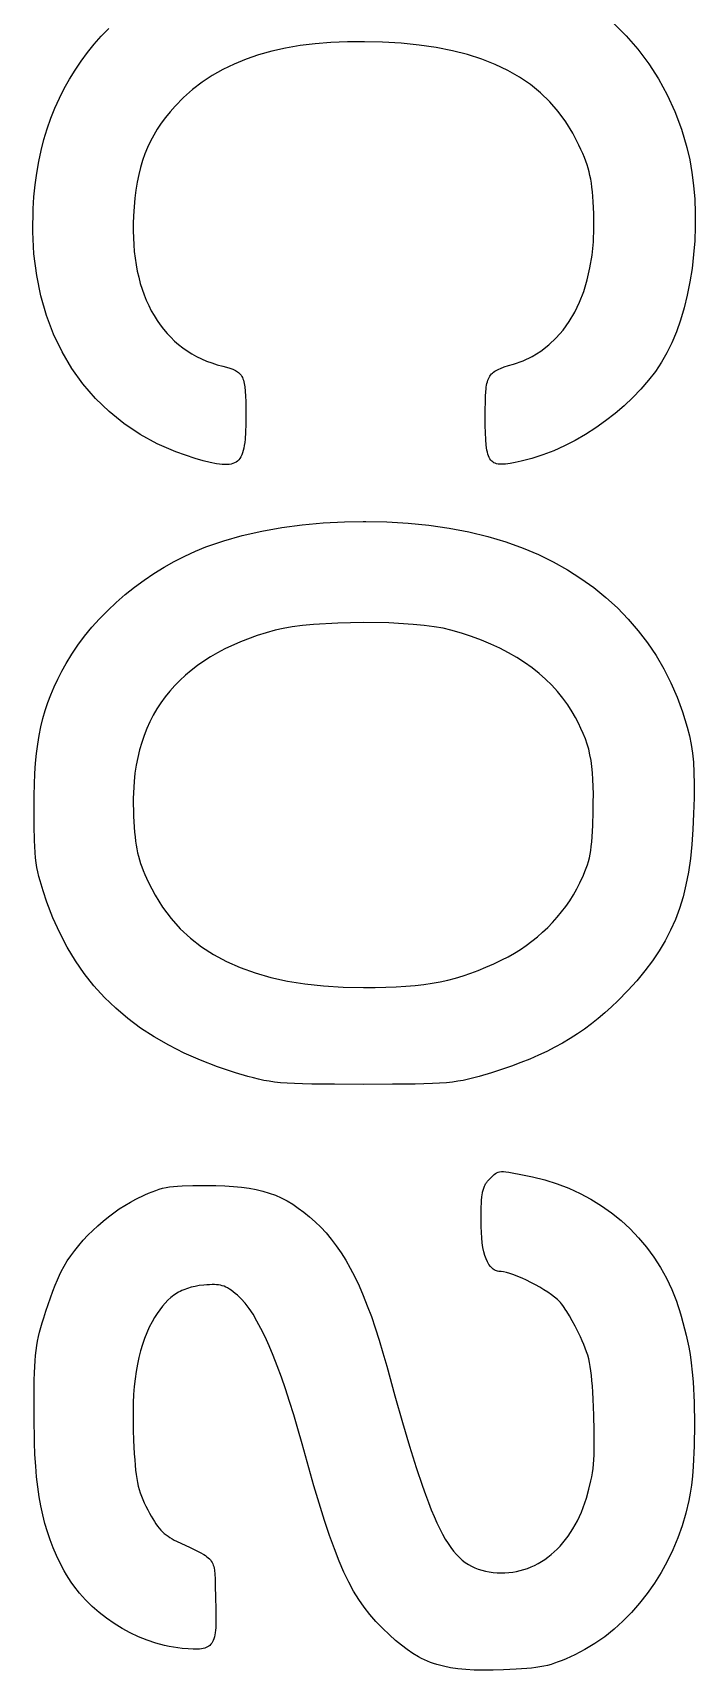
# Model space of a CAD drawing. Extents: x 70.3 to 133.4, y -81.7 to -32.
# Drawn here: x 122.87 to 123.427, y -60.681 to -59.306 of the extents above; entities that cross this region are included whole.
import ezdxf

# ---------------------------------------------------------------- set-up
doc = ezdxf.new("R2010")
doc.units = 0
doc.layers.add('BLACK', color=7, linetype='CONTINUOUS')

msp = doc.modelspace()

# ---------------------------------------------------------------- linework, layer by layer
at = {"layer": 'BLACK', "linetype": 'CONTINUOUS'}
for p, q in [((122.927858, -59.308594), (122.934172, -59.302113)), ((123.357946, -59.297367), (123.368776, -59.308088)), ((122.91618, -59.322272), (122.92186, -59.315314)), ((122.92186, -59.315314), (122.927858, -59.308594)), ((123.082734, -59.318518), (123.071133, -59.321093)), ((123.094879, -59.316443), (123.082734, -59.318518)), ((123.107577, -59.314866), (123.094879, -59.316443)), ((123.120833, -59.313785), (123.107577, -59.314866)), ((123.134657, -59.313198), (123.120833, -59.313785)), ((123.149055, -59.313101), (123.134657, -59.313198)), ((123.164036, -59.313493), (123.149055, -59.313101)), ((123.179933, -59.314451), (123.164036, -59.313493)), ((123.195026, -59.31597), (123.179933, -59.314451)), ((123.209328, -59.318059), (123.195026, -59.31597)), ((123.222852, -59.320723), (123.209328, -59.318059)), ((123.368776, -59.308088), (123.378746, -59.319502)), ((122.905784, -59.336892), (122.910821, -59.329466)), ((122.910821, -59.329466), (122.91618, -59.322272)), ((123.039522, -59.331844), (123.030024, -59.336444)), ((123.049535, -59.327754), (123.039522, -59.331844)), ((123.060069, -59.324171), (123.049535, -59.327754)), ((123.071133, -59.321093), (123.060069, -59.324171)), ((123.235611, -59.323969), (123.222852, -59.320723)), ((123.247618, -59.327805), (123.235611, -59.323969)), ((123.258885, -59.332238), (123.247618, -59.327805)), ((123.269427, -59.337273), (123.258885, -59.332238)), ((123.378746, -59.319502), (123.387844, -59.331597)), ((123.387844, -59.331597), (123.39606, -59.344365)), ((122.896684, -59.352433), (122.901071, -59.344548)), ((122.901071, -59.344548), (122.905784, -59.336892)), ((123.021032, -59.341556), (123.01254, -59.347182)), ((123.030024, -59.336444), (123.021032, -59.341556)), ((123.279256, -59.342918), (123.269427, -59.337273)), ((123.288385, -59.349179), (123.279256, -59.342918)), ((123.39606, -59.344365), (123.403381, -59.357795)), ((122.892626, -59.360543), (122.896684, -59.352433)), ((122.997023, -59.359986), (122.989984, -59.367169)), ((123.004539, -59.353324), (122.997023, -59.359986)), ((123.01254, -59.347182), (123.004539, -59.353324)), ((123.296827, -59.356064), (123.288385, -59.349179)), ((123.304594, -59.363579), (123.296827, -59.356064)), ((123.403381, -59.357795), (123.409798, -59.371876)), ((122.885502, -59.377433), (122.888898, -59.368877)), ((122.888898, -59.368877), (122.892626, -59.360543)), ((122.985744, -59.371981), (122.981823, -59.3768)), ((122.989984, -59.367169), (122.985744, -59.371981)), ((123.311701, -59.371731), (123.304594, -59.363579)), ((123.31816, -59.380528), (123.311701, -59.371731)), ((123.409798, -59.371876), (123.4153, -59.386599)), ((122.879715, -59.395197), (122.88244, -59.386207)), ((122.88244, -59.386207), (122.885502, -59.377433)), ((122.9749, -59.386562), (122.971879, -59.391556)), ((122.978212, -59.381652), (122.9749, -59.386562)), ((122.981823, -59.3768), (122.978212, -59.381652)), ((123.323983, -59.389974), (123.31816, -59.380528)), ((123.4153, -59.386599), (123.419874, -59.401954)), ((122.877328, -59.404402), (122.879715, -59.395197)), ((122.969137, -59.396662), (122.966666, -59.401903)), ((122.971879, -59.391556), (122.969137, -59.396662)), ((123.329185, -59.400078), (123.323983, -59.389974)), ((123.330858, -59.403704), (123.329185, -59.400078)), ((122.873576, -59.423444), (122.875281, -59.413818)), ((122.875281, -59.413818), (122.877328, -59.404402)), ((122.962494, -59.4129), (122.960773, -59.418707)), ((122.964454, -59.407307), (122.962494, -59.4129)), ((122.966666, -59.401903), (122.964454, -59.407307)), ((123.332365, -59.407107), (123.330858, -59.403704)), ((123.333715, -59.410333), (123.332365, -59.407107)), ((123.334918, -59.413429), (123.333715, -59.410333)), ((123.335984, -59.416441), (123.334918, -59.413429)), ((123.419874, -59.401954), (123.419875, -59.401953)), ((123.419875, -59.401953), (123.422252, -59.412218)), ((123.422252, -59.412218), (123.424137, -59.422925)), ((122.872215, -59.433277), (122.873576, -59.423444)), ((122.959284, -59.424754), (122.958015, -59.431068)), ((122.960773, -59.418707), (122.959284, -59.424754)), ((123.336924, -59.419418), (123.335984, -59.416441)), ((123.337747, -59.422405), (123.336924, -59.419418)), ((123.338464, -59.42545), (123.337747, -59.422405)), ((123.339085, -59.428598), (123.338464, -59.42545)), ((123.33962, -59.431897), (123.339085, -59.428598)), ((123.424137, -59.422925), (123.425536, -59.433994)), ((122.871201, -59.443315), (122.872215, -59.433277)), ((122.956957, -59.437674), (122.956101, -59.444599)), ((122.958015, -59.431068), (122.956957, -59.437674)), ((123.340079, -59.435394), (123.33962, -59.431897)), ((123.340472, -59.439136), (123.340079, -59.435394)), ((123.340809, -59.443168), (123.340472, -59.439136)), ((123.425536, -59.433994), (123.426459, -59.445346)), ((122.87026, -59.472798), (122.870534, -59.453556)), ((122.870534, -59.453556), (122.871201, -59.443315)), ((122.955435, -59.451867), (122.954951, -59.459507)), ((122.956101, -59.444599), (122.955435, -59.451867)), ((123.3411, -59.447539), (123.340809, -59.443168)), ((123.341587, -59.457481), (123.3411, -59.447539)), ((123.426459, -59.445346), (123.426911, -59.4569)), ((122.954724, -59.465744), (122.954677, -59.471858)), ((122.954951, -59.459507), (122.954724, -59.465744)), ((123.341292, -59.48121), (123.341762, -59.469569)), ((123.341762, -59.469569), (123.341587, -59.457481)), ((123.426902, -59.468577), (123.426439, -59.480296)), ((123.426911, -59.4569), (123.426902, -59.468577)), ((122.871278, -59.491408), (122.87026, -59.472798)), ((122.954677, -59.471858), (122.954811, -59.477848)), ((122.954811, -59.477848), (122.955122, -59.483711)), ((122.955122, -59.483711), (122.955611, -59.489443)), ((123.34019, -59.49238), (123.341292, -59.48121)), ((123.426439, -59.480296), (123.42553, -59.491979)), ((122.873564, -59.509343), (122.871278, -59.491408)), ((122.955611, -59.489443), (122.956274, -59.495043)), ((122.956274, -59.495043), (122.957111, -59.500507)), ((123.338469, -59.503055), (123.34019, -59.49238)), ((123.42553, -59.491979), (123.424182, -59.503546)), ((122.877091, -59.526566), (122.873564, -59.509343)), ((122.957111, -59.500507), (122.95812, -59.505834)), ((122.95812, -59.505834), (122.9593, -59.511021)), ((122.9593, -59.511021), (122.960648, -59.516064)), ((123.33614, -59.513212), (123.338469, -59.503055)), ((123.424182, -59.503546), (123.422404, -59.514916)), ((122.960648, -59.516064), (122.962164, -59.520962)), ((122.962164, -59.520962), (122.963846, -59.525712)), ((123.329712, -59.531876), (123.333217, -59.522827)), ((123.333217, -59.522827), (123.33614, -59.513212)), ((123.422404, -59.514916), (123.420202, -59.52601)), ((122.881833, -59.543035), (122.877091, -59.526566)), ((122.963846, -59.525712), (122.965692, -59.530312)), ((122.965692, -59.530312), (122.967702, -59.534758)), ((122.967702, -59.534758), (122.969872, -59.539048)), ((123.325638, -59.540335), (123.329712, -59.531876)), ((123.417585, -59.536748), (123.414561, -59.54705)), ((123.420202, -59.52601), (123.417585, -59.536748)), ((122.887764, -59.558712), (122.881833, -59.543035)), ((122.969872, -59.539048), (122.972202, -59.543179)), ((122.972202, -59.543179), (122.974691, -59.54715)), ((122.974691, -59.54715), (122.977336, -59.550957)), ((122.977336, -59.550957), (122.980136, -59.554598)), ((123.315834, -59.555391), (123.321008, -59.548182)), ((123.321008, -59.548182), (123.325638, -59.540335)), ((123.414561, -59.54705), (123.411137, -59.556836)), ((122.894859, -59.573556), (122.887764, -59.558712)), ((122.980136, -59.554598), (122.98309, -59.55807)), ((122.98309, -59.55807), (122.986196, -59.561371)), ((122.986196, -59.561371), (122.989453, -59.564498)), ((122.989453, -59.564498), (122.992858, -59.567448)), ((123.303905, -59.567805), (123.310129, -59.561941)), ((123.310129, -59.561941), (123.315834, -59.555391)), ((123.40732, -59.566027), (123.40312, -59.574543)), ((123.411137, -59.556836), (123.40732, -59.566027)), ((122.903092, -59.587527), (122.894859, -59.573556)), ((122.992858, -59.567448), (122.996411, -59.570219)), ((122.996411, -59.570219), (123.00011, -59.572808)), ((123.00011, -59.572808), (123.003954, -59.575214)), ((123.003954, -59.575214), (123.00794, -59.577432)), ((123.00794, -59.577432), (123.012067, -59.579461)), ((123.012067, -59.579461), (123.016335, -59.581298)), ((123.282251, -59.581057), (123.289954, -59.577387)), ((123.289954, -59.577387), (123.297176, -59.572962)), ((123.297176, -59.572962), (123.303905, -59.567805)), ((123.40312, -59.574543), (123.398569, -59.582326)), ((122.912436, -59.600587), (122.903092, -59.587527)), ((123.016335, -59.581298), (123.02074, -59.58294)), ((123.02074, -59.58294), (123.025283, -59.584385)), ((123.025283, -59.584385), (123.02996, -59.58563)), ((123.02996, -59.58563), (123.033133, -59.586435)), ((123.033133, -59.586435), (123.035942, -59.587258)), ((123.035942, -59.587258), (123.03841, -59.588147)), ((123.03841, -59.588147), (123.040558, -59.589146)), ((123.040558, -59.589146), (123.04152, -59.589702)), ((123.04152, -59.589702), (123.042409, -59.590302)), ((123.042409, -59.590302), (123.04323, -59.590954)), ((123.04323, -59.590954), (123.043984, -59.591662)), ((123.043984, -59.591662), (123.044675, -59.592433)), ((123.044675, -59.592433), (123.045305, -59.593271)), ((123.045305, -59.593271), (123.045878, -59.594184)), ((123.254264, -59.594022), (123.254939, -59.593077)), ((123.254939, -59.593077), (123.255688, -59.592203)), ((123.255688, -59.592203), (123.256517, -59.591394)), ((123.256517, -59.591394), (123.257429, -59.59064)), ((123.257429, -59.59064), (123.258427, -59.589936)), ((123.258427, -59.589936), (123.259517, -59.589273)), ((123.259517, -59.589273), (123.260702, -59.588644)), ((123.260702, -59.588644), (123.261986, -59.588042)), ((123.261986, -59.588042), (123.263373, -59.587459)), ((123.263373, -59.587459), (123.266472, -59.586321)), ((123.266472, -59.586321), (123.270031, -59.58517)), ((123.270031, -59.58517), (123.27408, -59.583948)), ((123.27408, -59.583948), (123.282251, -59.581057)), ((123.393382, -59.589995), (123.387606, -59.597514)), ((123.398569, -59.582326), (123.393382, -59.589995)), ((122.922867, -59.612694), (122.912436, -59.600587)), ((123.045878, -59.594184), (123.046395, -59.595176)), ((123.046395, -59.595176), (123.046859, -59.596254)), ((123.046859, -59.596254), (123.047274, -59.597423)), ((123.047274, -59.597423), (123.047964, -59.600057)), ((123.047964, -59.600057), (123.048489, -59.603126)), ((123.048489, -59.603126), (123.048869, -59.606675)), ((123.048869, -59.606675), (123.049127, -59.61075)), ((123.250677, -59.61124), (123.250926, -59.606955)), ((123.250926, -59.606955), (123.251102, -59.605035)), ((123.251102, -59.605035), (123.251318, -59.603253)), ((123.251318, -59.603253), (123.251576, -59.601602)), ((123.251576, -59.601602), (123.251883, -59.600074)), ((123.251883, -59.600074), (123.25224, -59.598661)), ((123.25224, -59.598661), (123.252653, -59.597357)), ((123.252653, -59.597357), (123.253126, -59.596154)), ((123.253126, -59.596154), (123.253661, -59.595045)), ((123.253661, -59.595045), (123.254264, -59.594022)), ((123.381288, -59.604847), (123.374476, -59.61196)), ((123.387606, -59.597514), (123.381288, -59.604847)), ((122.934358, -59.62381), (122.922867, -59.612694)), ((123.049127, -59.61075), (123.049283, -59.615398)), ((123.049283, -59.615398), (123.049383, -59.626596)), ((123.250479, -59.621792), (123.250539, -59.616165)), ((123.250539, -59.616165), (123.250677, -59.61124)), ((123.367219, -59.618816), (123.359564, -59.625381)), ((123.374476, -59.61196), (123.367219, -59.618816)), ((122.946882, -59.633894), (122.934358, -59.62381)), ((122.960416, -59.642907), (122.946882, -59.633894)), ((123.049319, -59.634292), (123.049101, -59.641101)), ((123.049383, -59.626596), (123.049319, -59.634292)), ((123.250466, -59.62818), (123.250479, -59.621792)), ((123.250498, -59.63539), (123.250466, -59.62818)), ((123.351558, -59.631619), (123.34325, -59.637494)), ((123.359564, -59.625381), (123.351558, -59.631619)), ((122.974932, -59.65081), (122.960416, -59.642907)), ((123.048688, -59.647059), (123.048395, -59.649729)), ((123.049101, -59.641101), (123.048688, -59.647059)), ((123.250617, -59.641751), (123.250498, -59.63539)), ((123.250857, -59.647307), (123.250617, -59.641751)), ((123.251252, -59.652098), (123.250857, -59.647307)), ((123.325917, -59.648015), (123.316987, -59.65259)), ((123.334687, -59.642972), (123.325917, -59.648015)), ((123.34325, -59.637494), (123.334687, -59.642972)), ((122.990404, -59.657561), (122.974932, -59.65081)), ((123.006808, -59.663122), (122.990404, -59.657561)), ((123.045108, -59.661719), (123.044257, -59.663085)), ((123.045864, -59.660179), (123.045108, -59.661719)), ((123.04653, -59.658462), (123.045864, -59.660179)), ((123.04711, -59.656562), (123.04653, -59.658462)), ((123.047612, -59.654477), (123.04711, -59.656562)), ((123.048038, -59.652201), (123.047612, -59.654477)), ((123.048395, -59.649729), (123.048038, -59.652201)), ((123.251837, -59.656168), (123.251252, -59.652098)), ((123.252212, -59.657946), (123.251837, -59.656168)), ((123.252647, -59.65956), (123.252212, -59.657946)), ((123.253146, -59.661014), (123.252647, -59.65956)), ((123.253715, -59.662315), (123.253146, -59.661014)), ((123.254357, -59.663467), (123.253715, -59.662315)), ((123.298842, -59.660191), (123.289721, -59.663146)), ((123.307947, -59.65666), (123.298842, -59.660191)), ((123.316987, -59.65259), (123.307947, -59.65666)), ((123.013506, -59.665016), (123.006808, -59.663122)), ((123.019474, -59.666518), (123.013506, -59.665016)), ((123.024753, -59.667593), (123.019474, -59.666518)), ((123.027147, -59.667959), (123.024753, -59.667593)), ((123.029384, -59.668204), (123.027147, -59.667959)), ((123.031469, -59.668326), (123.029384, -59.668204)), ((123.033407, -59.668318), (123.031469, -59.668326)), ((123.035205, -59.668177), (123.033407, -59.668318)), ((123.036866, -59.667898), (123.035205, -59.668177)), ((123.038395, -59.667477), (123.036866, -59.667898)), ((123.039799, -59.66691), (123.038395, -59.667477)), ((123.041082, -59.666191), (123.039799, -59.66691)), ((123.042249, -59.665317), (123.041082, -59.666191)), ((123.043306, -59.664283), (123.042249, -59.665317)), ((123.044257, -59.663085), (123.043306, -59.664283)), ((123.255076, -59.664476), (123.254357, -59.663467)), ((123.255877, -59.665347), (123.255076, -59.664476)), ((123.256764, -59.666086), (123.255877, -59.665347)), ((123.257742, -59.666698), (123.256764, -59.666086)), ((123.258814, -59.667187), (123.257742, -59.666698)), ((123.259985, -59.66756), (123.258814, -59.667187)), ((123.26126, -59.667822), (123.259985, -59.66756)), ((123.262642, -59.667978), (123.26126, -59.667822)), ((123.264136, -59.668033), (123.262642, -59.667978)), ((123.267477, -59.667863), (123.264136, -59.668033)), ((123.271318, -59.667354), (123.267477, -59.667863)), ((123.275691, -59.666549), (123.271318, -59.667354)), ((123.280633, -59.66549), (123.275691, -59.666549)), ((123.289721, -59.663146), (123.280633, -59.66549)), ((123.096744, -59.71888), (123.114345, -59.71723)), ((123.114345, -59.71723), (123.132147, -59.716265)), ((123.132147, -59.716265), (123.148005, -59.716017)), ((123.148005, -59.716017), (123.150033, -59.715985)), ((123.150033, -59.715985), (123.167888, -59.71639)), ((123.167888, -59.71639), (123.185595, -59.717479)), ((123.185595, -59.717479), (123.203037, -59.719252)), ((123.03068, -59.732345), (123.046312, -59.727948)), ((123.046312, -59.727948), (123.062612, -59.724239)), ((123.062612, -59.724239), (123.079461, -59.721217)), ((123.079461, -59.721217), (123.096744, -59.71888)), ((123.203037, -59.719252), (123.220099, -59.721708)), ((123.220099, -59.721708), (123.236664, -59.724848)), ((123.236664, -59.724848), (123.252616, -59.72867)), ((123.252616, -59.72867), (123.267838, -59.733174)), ((122.997992, -59.745106), (123.006872, -59.741043)), ((123.006872, -59.741043), (123.015829, -59.737428)), ((123.015829, -59.737428), (123.03068, -59.732345)), ((123.267838, -59.733174), (123.282214, -59.73836)), ((123.282214, -59.73836), (123.295172, -59.7439)), ((123.295172, -59.7439), (123.307605, -59.750014)), ((122.972108, -59.759741), (122.98058, -59.75448)), ((122.98058, -59.75448), (122.989218, -59.749594)), ((122.989218, -59.749594), (122.997992, -59.745106)), ((123.307605, -59.750014), (123.319501, -59.756689)), ((123.319501, -59.756689), (123.33085, -59.763912)), ((122.947985, -59.777521), (122.955781, -59.771286)), ((122.955781, -59.771286), (122.963832, -59.765351)), ((122.963832, -59.765351), (122.972108, -59.759741)), ((123.33085, -59.763912), (123.341639, -59.771672)), ((123.341639, -59.771672), (123.351857, -59.779954)), ((122.933279, -59.790793), (122.940475, -59.784032)), ((122.940475, -59.784032), (122.947985, -59.777521)), ((123.351857, -59.779954), (123.361492, -59.788748)), ((122.91995, -59.804967), (122.926427, -59.797779)), ((122.926427, -59.797779), (122.933279, -59.790793)), ((123.361492, -59.788748), (123.370534, -59.798039)), ((123.370534, -59.798039), (123.378969, -59.807816)), ((122.908237, -59.819846), (122.913876, -59.812331)), ((122.913876, -59.812331), (122.91995, -59.804967)), ((123.058932, -59.811962), (123.044811, -59.817222)), ((123.074075, -59.807401), (123.058932, -59.811962)), ((123.080633, -59.805895), (123.074075, -59.807401)), ((123.088266, -59.804588), (123.080633, -59.805895)), ((123.096821, -59.80348), (123.088266, -59.804588)), ((123.106143, -59.802572), (123.096821, -59.80348)), ((123.126469, -59.801354), (123.106143, -59.802572)), ((123.148005, -59.800935), (123.126469, -59.801354)), ((123.169514, -59.801317), (123.148005, -59.800935)), ((123.189759, -59.8025), (123.169514, -59.801317)), ((123.199019, -59.803392), (123.189759, -59.8025)), ((123.2075, -59.804485), (123.199019, -59.803392)), ((123.215045, -59.805778), (123.2075, -59.804485)), ((123.2215, -59.807273), (123.215045, -59.805778)), ((123.230371, -59.809854), (123.2215, -59.807273)), ((123.238932, -59.812678), (123.230371, -59.809854)), ((123.247178, -59.815742), (123.238932, -59.812678)), ((123.378969, -59.807816), (123.386788, -59.818065)), ((122.898377, -59.835232), (122.90306, -59.827488)), ((122.90306, -59.827488), (122.908237, -59.819846)), ((123.025549, -59.82642), (123.01964, -59.829834)), ((123.031714, -59.82318), (123.025549, -59.82642)), ((123.044811, -59.817222), (123.031714, -59.82318)), ((123.255104, -59.819044), (123.247178, -59.815742)), ((123.262705, -59.822579), (123.255104, -59.819044)), ((123.269976, -59.826345), (123.262705, -59.822579)), ((123.276913, -59.830338), (123.269976, -59.826345)), ((123.386788, -59.818065), (123.393978, -59.828775)), ((122.894683, -59.841945), (122.898377, -59.835232)), ((123.003451, -59.84112), (122.998568, -59.845229)), ((123.008591, -59.837184), (123.003451, -59.84112)), ((123.013987, -59.833423), (123.008591, -59.837184)), ((123.01964, -59.829834), (123.013987, -59.833423)), ((123.283509, -59.834554), (123.276913, -59.830338)), ((123.28976, -59.838991), (123.283509, -59.834554)), ((123.295662, -59.843644), (123.28976, -59.838991)), ((123.393978, -59.828775), (123.400527, -59.839933)), ((123.400527, -59.839933), (123.406425, -59.851525)), ((122.885459, -59.861638), (122.888234, -59.855101)), ((122.888234, -59.855101), (122.891306, -59.848553)), ((122.891306, -59.848553), (122.894683, -59.841945)), ((122.989571, -59.853966), (122.985458, -59.858594)), ((122.993941, -59.849511), (122.989571, -59.853966)), ((122.998568, -59.845229), (122.993941, -59.849511)), ((123.301209, -59.848511), (123.295662, -59.843644)), ((123.306395, -59.853589), (123.301209, -59.848511)), ((123.311217, -59.858873), (123.306395, -59.853589)), ((123.406425, -59.851525), (123.411659, -59.86354)), ((122.880753, -59.874863), (122.882969, -59.868209)), ((122.882969, -59.868209), (122.885459, -59.861638)), ((122.978003, -59.868369), (122.974661, -59.873516)), ((122.981602, -59.863395), (122.978003, -59.868369)), ((122.985458, -59.858594), (122.981602, -59.863395)), ((123.315669, -59.86436), (123.311217, -59.858873)), ((123.319746, -59.870048), (123.315669, -59.86436)), ((123.411659, -59.86354), (123.416218, -59.875965)), ((122.877105, -59.888604), (122.878802, -59.881645)), ((122.878802, -59.881645), (122.880753, -59.874863)), ((122.971576, -59.878835), (122.968749, -59.884326)), ((122.974661, -59.873516), (122.971576, -59.878835)), ((123.323443, -59.875932), (123.319746, -59.870048)), ((123.326199, -59.880758), (123.323443, -59.875932)), ((123.328681, -59.885384), (123.326199, -59.880758)), ((123.416218, -59.875965), (123.420091, -59.888788)), ((122.87443, -59.903238), (122.875651, -59.895786)), ((122.875651, -59.895786), (122.877105, -59.888604)), ((122.963867, -59.895825), (122.961812, -59.901832)), ((122.966179, -59.889989), (122.963867, -59.895825)), ((122.968749, -59.884326), (122.966179, -59.889989)), ((123.3309, -59.889865), (123.328681, -59.885384)), ((123.332869, -59.894257), (123.3309, -59.889865)), ((123.334598, -59.898612), (123.332869, -59.894257)), ((123.420091, -59.888788), (123.420091, -59.888786)), ((123.420091, -59.888786), (123.421974, -59.89623)), ((123.421974, -59.89623), (123.423456, -59.903362)), ((122.873431, -59.911008), (122.87443, -59.903238)), ((122.960016, -59.908011), (122.958477, -59.914362)), ((122.961812, -59.901832), (122.960016, -59.908011)), ((123.336099, -59.902987), (123.334598, -59.898612)), ((123.337383, -59.907436), (123.336099, -59.902987)), ((123.338462, -59.912013), (123.337383, -59.907436)), ((123.423456, -59.903362), (123.424565, -59.910575)), ((122.872059, -59.927687), (122.872644, -59.919142)), ((122.872644, -59.919142), (122.873431, -59.911008)), ((122.957197, -59.920884), (122.956174, -59.927577)), ((122.958477, -59.914362), (122.957197, -59.920884)), ((123.339348, -59.916772), (123.338462, -59.912013)), ((123.340051, -59.921769), (123.339348, -59.916772)), ((123.340584, -59.927058), (123.340051, -59.921769)), ((123.424565, -59.910575), (123.425331, -59.91826)), ((123.425331, -59.91826), (123.425783, -59.926808)), ((122.871449, -59.946201), (122.871664, -59.936691)), ((122.871664, -59.936691), (122.872059, -59.927687)), ((122.95541, -59.934442), (122.954657, -59.948684)), ((122.956174, -59.927577), (122.95541, -59.934442)), ((123.340958, -59.932694), (123.340584, -59.927058)), ((123.341184, -59.93873), (123.340958, -59.932694)), ((123.425783, -59.926808), (123.425951, -59.936613)), ((123.425951, -59.936613), (123.425865, -59.948065)), ((122.871405, -59.956264), (122.871449, -59.946201)), ((122.954657, -59.948684), (122.954938, -59.963609)), ((123.341274, -59.945223), (123.341184, -59.93873)), ((123.341239, -59.952225), (123.341274, -59.945223)), ((123.425865, -59.948065), (123.425553, -59.961555)), ((122.871513, -59.971643), (122.871405, -59.956264)), ((122.954938, -59.963609), (122.955512, -59.972862)), ((123.340729, -59.971476), (123.341091, -59.959793)), ((123.341091, -59.959793), (123.341239, -59.952225)), ((123.425553, -59.961555), (123.425002, -59.97486)), ((122.871781, -59.984028), (122.871513, -59.971643)), ((122.955512, -59.972862), (122.95585, -59.976999)), ((122.95585, -59.976999), (122.956234, -59.980858)), ((123.340244, -59.981035), (123.340729, -59.971476)), ((123.425002, -59.97486), (123.424108, -59.987416)), ((122.872305, -59.994141), (122.871781, -59.984028)), ((122.956234, -59.980858), (122.956671, -59.984478)), ((122.956671, -59.984478), (122.957171, -59.987895)), ((122.957171, -59.987895), (122.957742, -59.991148)), ((122.957742, -59.991148), (122.958393, -59.994274)), ((123.338561, -59.99563), (123.339098, -59.992402)), ((123.339098, -59.992402), (123.33955, -59.988932)), ((123.33955, -59.988932), (123.339929, -59.985162)), ((123.339929, -59.985162), (123.340244, -59.981035)), ((123.424108, -59.987416), (123.422848, -59.999286)), ((122.872694, -59.998569), (122.872305, -59.994141)), ((122.873184, -60.002699), (122.872694, -59.998569)), ((122.873787, -60.006621), (122.873184, -60.002699)), ((122.958393, -59.994274), (122.959131, -59.997311)), ((122.959131, -59.997311), (122.959965, -60.000295)), ((122.959965, -60.000295), (122.960904, -60.003265)), ((122.960904, -60.003265), (122.961956, -60.006258)), ((122.961956, -60.006258), (122.963129, -60.009311)), ((123.335351, -60.00728), (123.336335, -60.004441)), ((123.336335, -60.004441), (123.33719, -60.001591)), ((123.33719, -60.001591), (123.337929, -59.998674)), ((123.337929, -59.998674), (123.338561, -59.99563)), ((123.422848, -59.999286), (123.421196, -60.010528)), ((122.874515, -60.010424), (122.873787, -60.006621)), ((122.875381, -60.014199), (122.874515, -60.010424)), ((122.876396, -60.018035), (122.875381, -60.014199)), ((122.878925, -60.026252), (122.876396, -60.018035)), ((122.963129, -60.009311), (122.964433, -60.012462)), ((122.964433, -60.012462), (122.965875, -60.015748)), ((122.965875, -60.015748), (122.967464, -60.019207)), ((122.967464, -60.019207), (122.973048, -60.03)), ((123.327329, -60.024763), (123.329923, -60.019687)), ((123.329923, -60.019688), (123.332958, -60.013158)), ((123.329923, -60.019687), (123.329923, -60.019688)), ((123.332958, -60.013158), (123.334229, -60.010166)), ((123.334229, -60.010166), (123.335351, -60.00728)), ((123.421196, -60.010528), (123.419128, -60.021204)), ((122.882199, -60.035794), (122.878925, -60.026252)), ((122.973048, -60.03), (122.979368, -60.040077)), ((123.321433, -60.034609), (123.324496, -60.029739)), ((123.324496, -60.029739), (123.327329, -60.024763)), ((123.41662, -60.031374), (123.413646, -60.041099)), ((123.419128, -60.021204), (123.41662, -60.031374)), ((122.887261, -60.049018), (122.882199, -60.035794)), ((122.979368, -60.040077), (122.986428, -60.04944)), ((123.310945, -60.048489), (123.314649, -60.043992)), ((123.314649, -60.043992), (123.318148, -60.039362)), ((123.318148, -60.039362), (123.321433, -60.034609)), ((123.413646, -60.041099), (123.410183, -60.050439)), ((122.892918, -60.061626), (122.887261, -60.049018)), ((122.986428, -60.04944), (122.994234, -60.058093)), ((122.994234, -60.058093), (123.002793, -60.066038)), ((123.294245, -60.06499), (123.298686, -60.061105)), ((123.298686, -60.061105), (123.302955, -60.057054)), ((123.302955, -60.057054), (123.307045, -60.052846)), ((123.307045, -60.052846), (123.310945, -60.048489)), ((123.406206, -60.059455), (123.401691, -60.068207)), ((123.410183, -60.050439), (123.406206, -60.059455)), ((122.899181, -60.07363), (122.892918, -60.061626)), ((122.906062, -60.085037), (122.899181, -60.07363)), ((123.002793, -60.066038), (123.012109, -60.073278)), ((123.012109, -60.073278), (123.022188, -60.079815)), ((123.279975, -60.075573), (123.284881, -60.072233)), ((123.284881, -60.072233), (123.28964, -60.068703)), ((123.28964, -60.068703), (123.294245, -60.06499)), ((123.401691, -60.068207), (123.396612, -60.076755)), ((122.91357, -60.09586), (122.906062, -60.085037)), ((123.022188, -60.079815), (123.033036, -60.085653)), ((123.033036, -60.085653), (123.044658, -60.090794)), ((123.251048, -60.09054), (123.257649, -60.087601)), ((123.257649, -60.087601), (123.26446, -60.08437)), ((123.26446, -60.08437), (123.269756, -60.08165)), ((123.269756, -60.08165), (123.27493, -60.078715)), ((123.27493, -60.078715), (123.279975, -60.075573)), ((123.390946, -60.085161), (123.384667, -60.093484)), ((123.396612, -60.076755), (123.390946, -60.085161)), ((122.921716, -60.106106), (122.91357, -60.09586)), ((123.044658, -60.090794), (123.05706, -60.09524)), ((123.05706, -60.09524), (123.070247, -60.098995)), ((123.070247, -60.098995), (123.084225, -60.102061)), ((123.084225, -60.102061), (123.099, -60.104441)), ((123.21258, -60.102692), (123.219144, -60.101262)), ((123.219144, -60.101262), (123.22557, -60.099609)), ((123.22557, -60.099609), (123.231916, -60.097722)), ((123.231916, -60.097722), (123.238239, -60.095589)), ((123.238239, -60.095589), (123.244597, -60.093199)), ((123.244597, -60.093199), (123.251048, -60.09054)), ((123.377752, -60.101785), (123.370176, -60.110125)), ((123.384667, -60.093484), (123.377752, -60.101785)), ((122.930512, -60.115787), (122.921716, -60.106106)), ((122.939968, -60.124911), (122.930512, -60.115787)), ((123.099, -60.104441), (123.114577, -60.106138)), ((123.114577, -60.106138), (123.130961, -60.107154)), ((123.130961, -60.107154), (123.148159, -60.107492)), ((123.148159, -60.107492), (123.157909, -60.10743)), ((123.157909, -60.10743), (123.167058, -60.107238)), ((123.167058, -60.107238), (123.175665, -60.106903)), ((123.175665, -60.106903), (123.183787, -60.106414)), ((123.183787, -60.106414), (123.191481, -60.10576)), ((123.191481, -60.10576), (123.198807, -60.10493)), ((123.198807, -60.10493), (123.20582, -60.103911)), ((123.20582, -60.103911), (123.21258, -60.102692)), ((123.370176, -60.110125), (123.361914, -60.118564)), ((122.950096, -60.13349), (122.939968, -60.124911)), ((123.35095, -60.128779), (123.345352, -60.133527)), ((123.356464, -60.123795), (123.35095, -60.128779)), ((123.361914, -60.118564), (123.356464, -60.123795)), ((122.960906, -60.141531), (122.950096, -60.13349)), ((122.972408, -60.149046), (122.960906, -60.141531)), ((123.333822, -60.142361), (123.327848, -60.146471)), ((123.33965, -60.13805), (123.333822, -60.142361)), ((123.345352, -60.133527), (123.33965, -60.13805)), ((122.984614, -60.156044), (122.972408, -60.149046)), ((122.997535, -60.162535), (122.984614, -60.156044)), ((123.315383, -60.154134), (123.308851, -60.15771)), ((123.321709, -60.150391), (123.315383, -60.154134)), ((123.327848, -60.146471), (123.321709, -60.150391)), ((123.011181, -60.168528), (122.997535, -60.162535)), ((123.025564, -60.174034), (123.011181, -60.168528)), ((123.280247, -60.170584), (123.272376, -60.173503)), ((123.28781, -60.167557), (123.280247, -60.170584)), ((123.295085, -60.16441), (123.28781, -60.167557)), ((123.302092, -60.161131), (123.295085, -60.16441)), ((123.308851, -60.15771), (123.302092, -60.161131)), ((123.040693, -60.179063), (123.025564, -60.174034)), ((123.051047, -60.18218), (123.040693, -60.179063)), ((123.05565, -60.183453), (123.051047, -60.18218)), ((123.060054, -60.184553), (123.05565, -60.183453)), ((123.064401, -60.185492), (123.060054, -60.184553)), ((123.236264, -60.184553), (123.231917, -60.185492)), ((123.245271, -60.18218), (123.236264, -60.184553)), ((123.255625, -60.179063), (123.245271, -60.18218)), ((123.264175, -60.176325), (123.255625, -60.179063)), ((123.272376, -60.173503), (123.264175, -60.176325)), ((123.068828, -60.186283), (123.064401, -60.185492)), ((123.073475, -60.186939), (123.068828, -60.186283)), ((123.078482, -60.187472), (123.073475, -60.186939)), ((123.083986, -60.187895), (123.078482, -60.187472)), ((123.090128, -60.188221), (123.083986, -60.187895)), ((123.097047, -60.188461), (123.090128, -60.188221)), ((123.104881, -60.18863), (123.097047, -60.188461)), ((123.123853, -60.188801), (123.104881, -60.18863)), ((123.148159, -60.188836), (123.123853, -60.188801)), ((123.172464, -60.188801), (123.148159, -60.188836)), ((123.191437, -60.18863), (123.172464, -60.188801)), ((123.20619, -60.188221), (123.191437, -60.18863)), ((123.217836, -60.187472), (123.20619, -60.188221)), ((123.222843, -60.186939), (123.217836, -60.187472)), ((123.22749, -60.186283), (123.222843, -60.186939)), ((123.231917, -60.185492), (123.22749, -60.186283)), ((123.253992, -60.268472), (123.256713, -60.265736)), ((123.256713, -60.265736), (123.257861, -60.264657)), ((123.257861, -60.264657), (123.258952, -60.263766)), ((123.258952, -60.263766), (123.260046, -60.26306)), ((123.260046, -60.26306), (123.261208, -60.262537)), ((123.261208, -60.262537), (123.262498, -60.262192)), ((123.262498, -60.262192), (123.263981, -60.262023)), ((123.263981, -60.262023), (123.265717, -60.262026)), ((123.265717, -60.262026), (123.267769, -60.262198)), ((123.267769, -60.262198), (123.2702, -60.262536)), ((123.2702, -60.262536), (123.273073, -60.263036)), ((123.273073, -60.263036), (123.28039, -60.264512)), ((123.28039, -60.264512), (123.290222, -60.2666)), ((123.290222, -60.2666), (123.300623, -60.26915)), ((122.964382, -60.281755), (122.967657, -60.280279)), ((122.967657, -60.280279), (122.970722, -60.278996)), ((122.970722, -60.278996), (122.973645, -60.277892)), ((122.973645, -60.277892), (122.976494, -60.276954)), ((122.976494, -60.276954), (122.979336, -60.276168)), ((122.979336, -60.276168), (122.982239, -60.275522)), ((122.982239, -60.275522), (122.985271, -60.275001)), ((122.985271, -60.275001), (122.9885, -60.274593)), ((122.9885, -60.274593), (122.991993, -60.274284)), ((122.991993, -60.274284), (122.995818, -60.274062)), ((122.995818, -60.274062), (123.004735, -60.273821)), ((123.004735, -60.273821), (123.015793, -60.273764)), ((123.015793, -60.273764), (123.024026, -60.273846)), ((123.024026, -60.273846), (123.031714, -60.274102)), ((123.031714, -60.274102), (123.038904, -60.274546)), ((123.038904, -60.274546), (123.04564, -60.275194)), ((123.04564, -60.275194), (123.051968, -60.276062)), ((123.051968, -60.276062), (123.057933, -60.277164)), ((123.057933, -60.277164), (123.063582, -60.278516)), ((123.063582, -60.278516), (123.068958, -60.280132)), ((123.068958, -60.280132), (123.074108, -60.282028)), ((123.247628, -60.283602), (123.247918, -60.281382)), ((123.247918, -60.281382), (123.248087, -60.280358)), ((123.248087, -60.280358), (123.248272, -60.279385)), ((123.248272, -60.279385), (123.248475, -60.278463)), ((123.248475, -60.278463), (123.248695, -60.277586)), ((123.248695, -60.277586), (123.248933, -60.276753)), ((123.248933, -60.276753), (123.249191, -60.27596)), ((123.249191, -60.27596), (123.249468, -60.275205)), ((123.249468, -60.275205), (123.249765, -60.274483)), ((123.249765, -60.274483), (123.250084, -60.273793)), ((123.250084, -60.273793), (123.250423, -60.273131)), ((123.250423, -60.273131), (123.250785, -60.272493)), ((123.250785, -60.272493), (123.25117, -60.271878)), ((123.25117, -60.271878), (123.251578, -60.271281)), ((123.251578, -60.271281), (123.252011, -60.2707)), ((123.252011, -60.2707), (123.252467, -60.270132)), ((123.252467, -60.270132), (123.25295, -60.269573)), ((123.25295, -60.269573), (123.253992, -60.268472)), ((123.300623, -60.26915), (123.310755, -60.272323)), ((123.310755, -60.272323), (123.320594, -60.2761)), ((123.320594, -60.2761), (123.330116, -60.28046)), ((123.330116, -60.28046), (123.339299, -60.285384)), ((122.938339, -60.296694), (122.942953, -60.293475)), ((122.942953, -60.293475), (122.947605, -60.290494)), ((122.947605, -60.290494), (122.952272, -60.287775)), ((122.952272, -60.287775), (122.956933, -60.285337)), ((122.956933, -60.285337), (122.964382, -60.281755)), ((123.074108, -60.282028), (123.079077, -60.284219)), ((123.079077, -60.284219), (123.083911, -60.28672)), ((123.083911, -60.28672), (123.088655, -60.289547)), ((123.088655, -60.289547), (123.093354, -60.292713)), ((123.093354, -60.292713), (123.098054, -60.296236)), ((123.246952, -60.298895), (123.247, -60.295195)), ((123.247, -60.295195), (123.247087, -60.291841)), ((123.247087, -60.291841), (123.247217, -60.288807)), ((123.247217, -60.288807), (123.247396, -60.286069)), ((123.247396, -60.286069), (123.247628, -60.283602)), ((123.339299, -60.285384), (123.348118, -60.29085)), ((123.348118, -60.29085), (123.35655, -60.296838)), ((122.920722, -60.311518), (122.924955, -60.307564)), ((122.924955, -60.307564), (122.929318, -60.30376)), ((122.929318, -60.30376), (122.933787, -60.30013)), ((122.933787, -60.30013), (122.938339, -60.296694)), ((123.098054, -60.296236), (123.1028, -60.300129)), ((123.1028, -60.300129), (123.107638, -60.304409)), ((123.107638, -60.304409), (123.11225, -60.308861)), ((123.11225, -60.308861), (123.116712, -60.313658)), ((123.246937, -60.302965), (123.246952, -60.298895)), ((123.247001, -60.308241), (123.246937, -60.302965)), ((123.247195, -60.313166), (123.247001, -60.308241)), ((123.35655, -60.296838), (123.364571, -60.303329)), ((123.364571, -60.303329), (123.372158, -60.310301)), ((122.909024, -60.324065), (122.912733, -60.31979)), ((122.912733, -60.31979), (122.91664, -60.315601)), ((122.91664, -60.315601), (122.920722, -60.311518)), ((123.116712, -60.313658), (123.121032, -60.318813)), ((123.121032, -60.318813), (123.125217, -60.324342)), ((123.24752, -60.317741), (123.247195, -60.313166)), ((123.247975, -60.321967), (123.24752, -60.317741)), ((123.248563, -60.325847), (123.247975, -60.321967)), ((123.372158, -60.310301), (123.379288, -60.317735)), ((123.379288, -60.317735), (123.385937, -60.32561)), ((122.899306, -60.337178), (122.902287, -60.332781)), ((122.902287, -60.332781), (122.905534, -60.328402)), ((122.905534, -60.328402), (122.909024, -60.324065)), ((123.125217, -60.324342), (123.129275, -60.330261)), ((123.129275, -60.330261), (123.133214, -60.336585)), ((123.249282, -60.329381), (123.248563, -60.325847)), ((123.250134, -60.332573), (123.249282, -60.329381)), ((123.25112, -60.335422), (123.250134, -60.332573)), ((123.25224, -60.337932), (123.25112, -60.335422)), ((123.385937, -60.32561), (123.392081, -60.333906)), ((123.392081, -60.333906), (123.397697, -60.342602)), ((122.891086, -60.352909), (122.892773, -60.349007)), ((122.892773, -60.349007), (122.894231, -60.345942)), ((122.894231, -60.345942), (122.896613, -60.341573)), ((122.896613, -60.341573), (122.899306, -60.337178)), ((123.133214, -60.336585), (123.13704, -60.343329)), ((123.13704, -60.343329), (123.140763, -60.350508)), ((123.253495, -60.340103), (123.25224, -60.337932)), ((123.254885, -60.341937), (123.253495, -60.340103)), ((123.256412, -60.343437), (123.254885, -60.341937)), ((123.257226, -60.344061), (123.256412, -60.343437)), ((123.258075, -60.344603), (123.257226, -60.344061)), ((123.258959, -60.345061), (123.258075, -60.344603)), ((123.259876, -60.345437), (123.258959, -60.345061)), ((123.260829, -60.345731), (123.259876, -60.345437)), ((123.261815, -60.345942), (123.260829, -60.345731)), ((123.263893, -60.346118), (123.261815, -60.345942)), ((123.26593, -60.346308), (123.263893, -60.346118)), ((123.268404, -60.346836), (123.26593, -60.346308)), ((123.27125, -60.347668), (123.268404, -60.346836)), ((123.274405, -60.348772), (123.27125, -60.347668)), ((123.277804, -60.350114), (123.274405, -60.348772)), ((123.281382, -60.351663), (123.277804, -60.350114)), ((123.397697, -60.342602), (123.402761, -60.351679)), ((122.88525, -60.368034), (122.887264, -60.362582)), ((122.887264, -60.362582), (122.889229, -60.357487)), ((122.889229, -60.357487), (122.891086, -60.352909)), ((122.99283, -60.363454), (122.991464, -60.364244)), ((122.994228, -60.362714), (122.99283, -60.363454)), ((122.995657, -60.362026), (122.994228, -60.362714)), ((122.997121, -60.361386), (122.995657, -60.362026)), ((123.000154, -60.360251), (122.997121, -60.361386)), ((123.003339, -60.359301), (123.000154, -60.360251)), ((123.006687, -60.358528), (123.003339, -60.359301)), ((123.01021, -60.357924), (123.006687, -60.358528)), ((123.013918, -60.357481), (123.01021, -60.357924)), ((123.016448, -60.357258), (123.013918, -60.357481)), ((123.018763, -60.357101), (123.016448, -60.357258)), ((123.020889, -60.357018), (123.018763, -60.357101)), ((123.022848, -60.357016), (123.020889, -60.357018)), ((123.024666, -60.357102), (123.022848, -60.357016)), ((123.026366, -60.357284), (123.024666, -60.357102)), ((123.027972, -60.357568), (123.026366, -60.357284)), ((123.02951, -60.357963), (123.027972, -60.357568)), ((123.031002, -60.358474), (123.02951, -60.357963)), ((123.032474, -60.35911), (123.031002, -60.358474)), ((123.033949, -60.359877), (123.032474, -60.35911)), ((123.035452, -60.360784), (123.033949, -60.359877)), ((123.037007, -60.361836), (123.035452, -60.360784)), ((123.038638, -60.363041), (123.037007, -60.361836)), ((123.040369, -60.364408), (123.038638, -60.363041)), ((123.140763, -60.350508), (123.144389, -60.358139)), ((123.144389, -60.358139), (123.147925, -60.366235)), ((123.285076, -60.353384), (123.281382, -60.351663)), ((123.28882, -60.355244), (123.285076, -60.353384)), ((123.292551, -60.357212), (123.28882, -60.355244)), ((123.296204, -60.359253), (123.292551, -60.357212)), ((123.299715, -60.361335), (123.296204, -60.359253)), ((123.303018, -60.363425), (123.299715, -60.361335)), ((123.306051, -60.365489), (123.303018, -60.363425)), ((123.402761, -60.351679), (123.407249, -60.361116)), ((123.407249, -60.361116), (123.411139, -60.370893)), ((122.881319, -60.379368), (122.883249, -60.373683)), ((122.883249, -60.373683), (122.88525, -60.368034)), ((122.979177, -60.375198), (122.976947, -60.378107)), ((122.981468, -60.37254), (122.979177, -60.375198)), ((122.98383, -60.370123), (122.981468, -60.37254)), ((122.986276, -60.36794), (122.98383, -60.370123)), ((122.987534, -60.366934), (122.986276, -60.36794)), ((122.988817, -60.365983), (122.987534, -60.366934)), ((122.990126, -60.365087), (122.988817, -60.365983)), ((122.991464, -60.364244), (122.990126, -60.365087)), ((123.042224, -60.365941), (123.040369, -60.364408)), ((123.043837, -60.367377), (123.042224, -60.365941)), ((123.045457, -60.368978), (123.043837, -60.367377)), ((123.048721, -60.372669), (123.045457, -60.368978)), ((123.052013, -60.377011), (123.048721, -60.372669)), ((123.055332, -60.382), (123.052013, -60.377011)), ((123.147925, -60.366235), (123.15138, -60.374813)), ((123.15138, -60.374813), (123.154761, -60.383887)), ((123.308748, -60.367496), (123.306051, -60.365489)), ((123.311045, -60.369412), (123.308748, -60.367496)), ((123.312878, -60.371203), (123.311045, -60.369412)), ((123.313717, -60.37217), (123.312878, -60.371203)), ((123.314631, -60.373325), (123.313717, -60.37217)), ((123.315612, -60.374654), (123.314631, -60.373325)), ((123.316651, -60.37614), (123.315612, -60.374654)), ((123.317738, -60.377769), (123.316651, -60.37614)), ((123.411139, -60.370893), (123.412376, -60.374527)), ((123.412376, -60.374527), (123.413715, -60.378822)), ((122.877073, -60.393124), (122.878227, -60.389144)), ((122.878227, -60.389144), (122.879522, -60.384931)), ((122.879522, -60.384931), (122.881319, -60.379368)), ((122.970504, -60.388416), (122.96819, -60.392898)), ((122.972622, -60.384708), (122.970504, -60.388416)), ((122.974765, -60.381274), (122.972622, -60.384708)), ((122.976947, -60.378107), (122.974765, -60.381274)), ((123.058676, -60.38763), (123.055332, -60.382)), ((123.062042, -60.393899), (123.058676, -60.38763)), ((123.154761, -60.383887), (123.158076, -60.393474)), ((123.318866, -60.379526), (123.317738, -60.377769)), ((123.321204, -60.383361), (123.318866, -60.379526)), ((123.323595, -60.387525), (123.321204, -60.383361)), ((123.325966, -60.391896), (123.323595, -60.387525)), ((123.413715, -60.378822), (123.415113, -60.383619)), ((123.415113, -60.383619), (123.416527, -60.388759)), ((123.416527, -60.388759), (123.417917, -60.394084)), ((122.873704, -60.40827), (122.874374, -60.404445)), ((122.874374, -60.404445), (122.875154, -60.400697)), ((122.875154, -60.400697), (122.876051, -60.39695)), ((122.876051, -60.39695), (122.877073, -60.393124)), ((122.964121, -60.402418), (122.962363, -60.407475)), ((122.966063, -60.397562), (122.964121, -60.402418)), ((122.96819, -60.392898), (122.966063, -60.397562)), ((123.06543, -60.400801), (123.062042, -60.393899)), ((123.068836, -60.408332), (123.06543, -60.400801)), ((123.158076, -60.393474), (123.161333, -60.403588)), ((123.161333, -60.403588), (123.164538, -60.414244)), ((123.328246, -60.396353), (123.325966, -60.391896)), ((123.330362, -60.400775), (123.328246, -60.396353)), ((123.331898, -60.40417), (123.330362, -60.400775)), ((123.333272, -60.407364), (123.331898, -60.40417)), ((123.417917, -60.394084), (123.419238, -60.399436)), ((123.419238, -60.399436), (123.420448, -60.404655)), ((123.420448, -60.404655), (123.421505, -60.409583)), ((122.872275, -60.420982), (122.872662, -60.416461)), ((122.872662, -60.416461), (122.873136, -60.412249)), ((122.873136, -60.412249), (122.873704, -60.40827)), ((122.95939, -60.418236), (122.958172, -60.423961)), ((122.960786, -60.412744), (122.95939, -60.418236)), ((122.962363, -60.407475), (122.960786, -60.412744)), ((123.07226, -60.416488), (123.068836, -60.408332)), ((123.0757, -60.425265), (123.07226, -60.416488)), ((123.164538, -60.414244), (123.167699, -60.425459)), ((123.334494, -60.410422), (123.333272, -60.407364)), ((123.335577, -60.413406), (123.334494, -60.410422)), ((123.33653, -60.416381), (123.335577, -60.413406)), ((123.337364, -60.419411), (123.33653, -60.416381)), ((123.421505, -60.409583), (123.421503, -60.409582)), ((123.421503, -60.409582), (123.422627, -60.415849)), ((123.422627, -60.415849), (123.423602, -60.42285)), ((122.871557, -60.437175), (122.87173, -60.431261)), ((122.87173, -60.431261), (122.871966, -60.425889)), ((122.871966, -60.425889), (122.872275, -60.420982)), ((122.957132, -60.429928), (122.956267, -60.436149)), ((122.958172, -60.423961), (122.957132, -60.429928)), ((123.079152, -60.434659), (123.0757, -60.425265)), ((123.167699, -60.425459), (123.174584, -60.450373)), ((123.338091, -60.422558), (123.337364, -60.419411)), ((123.33872, -60.425887), (123.338091, -60.422558)), ((123.339263, -60.429461), (123.33872, -60.425887)), ((123.339731, -60.433344), (123.339263, -60.429461)), ((123.423602, -60.42285), (123.424427, -60.430479)), ((123.424427, -60.430479), (123.425102, -60.438629)), ((122.871373, -60.450936), (122.871557, -60.437175)), ((122.955576, -60.442633), (122.955057, -60.449391)), ((122.956267, -60.436149), (122.955576, -60.442633)), ((123.082617, -60.444664), (123.079152, -60.434659)), ((123.086092, -60.455277), (123.082617, -60.444664)), ((123.340134, -60.437599), (123.339731, -60.433344)), ((123.340484, -60.442291), (123.340134, -60.437599)), ((123.34079, -60.447482), (123.340484, -60.442291)), ((123.425102, -60.438629), (123.426006, -60.456068)), ((122.871352, -60.467791), (122.871373, -60.450936)), ((122.954709, -60.456433), (122.954531, -60.46377)), ((122.955057, -60.449391), (122.954709, -60.456433)), ((123.089574, -60.466494), (123.086092, -60.455277)), ((123.174584, -60.450373), (123.180958, -60.472782)), ((123.341064, -60.453237), (123.34079, -60.447482)), ((123.341559, -60.46669), (123.341064, -60.453237)), ((123.426006, -60.456068), (123.426311, -60.474314)), ((122.871711, -60.489777), (122.871352, -60.467791)), ((122.954531, -60.46377), (122.954519, -60.471411)), ((122.954519, -60.471411), (122.954674, -60.479368)), ((123.093062, -60.47831), (123.089574, -60.466494)), ((123.180958, -60.472782), (123.186887, -60.49282)), ((123.34192, -60.479839), (123.341559, -60.46669)), ((122.954674, -60.479368), (122.954993, -60.487649)), ((122.954993, -60.487649), (122.955606, -60.499178)), ((123.096555, -60.490721), (123.093062, -60.47831)), ((123.34204, -60.490781), (123.34192, -60.479839)), ((123.426311, -60.474314), (123.426017, -60.492516)), ((122.872136, -60.499859), (122.871711, -60.489777)), ((122.872735, -60.509395), (122.872136, -60.499859)), ((122.955606, -60.499178), (122.955938, -60.504153)), ((123.106549, -60.526135), (123.096555, -60.490721)), ((123.186887, -60.49282), (123.192437, -60.510621)), ((123.341682, -60.504086), (123.34188, -60.499987)), ((123.34188, -60.499987), (123.34204, -60.490781)), ((123.426017, -60.492516), (123.425126, -60.509823)), ((122.873518, -60.518429), (122.872735, -60.509395)), ((122.955938, -60.504153), (122.956302, -60.508672)), ((122.956302, -60.508672), (122.956707, -60.512787)), ((122.956707, -60.512787), (122.957164, -60.516549)), ((123.192437, -60.510621), (123.197676, -60.526318)), ((123.33998, -60.518492), (123.340552, -60.515071)), ((123.340552, -60.515071), (123.341023, -60.511569)), ((123.341023, -60.511569), (123.341398, -60.507927)), ((123.341398, -60.507927), (123.341682, -60.504086)), ((123.425126, -60.509823), (123.424455, -60.517875)), ((122.874493, -60.527005), (122.873518, -60.518429)), ((122.87567, -60.535169), (122.874493, -60.527005)), ((122.957164, -60.516549), (122.957684, -60.520011)), ((122.957684, -60.520011), (122.958277, -60.523225)), ((122.958277, -60.523225), (122.958955, -60.526242)), ((122.958955, -60.526242), (122.959728, -60.529116)), ((123.115444, -60.55527), (123.106549, -60.526135)), ((123.197676, -60.526318), (123.200199, -60.533418)), ((123.33542, -60.536429), (123.337605, -60.528852)), ((123.337605, -60.528852), (123.339302, -60.521889)), ((123.339302, -60.521889), (123.33998, -60.518492)), ((123.423635, -60.525384), (123.422665, -60.532243)), ((123.424455, -60.517875), (123.423635, -60.525384)), ((122.877056, -60.542965), (122.87567, -60.535169)), ((122.959728, -60.529116), (122.960606, -60.531898)), ((122.960606, -60.531898), (122.9616, -60.53464)), ((122.9616, -60.53464), (122.962721, -60.537395)), ((122.962721, -60.537395), (122.963979, -60.540213)), ((122.963979, -60.540213), (122.965385, -60.543149)), ((123.200199, -60.533418), (123.202668, -60.540043)), ((123.202668, -60.540043), (123.205093, -60.546209)), ((123.332725, -60.544349), (123.334127, -60.540445)), ((123.334127, -60.540445), (123.33542, -60.536429)), ((123.421546, -60.538346), (123.41899, -60.549052)), ((123.422665, -60.532243), (123.421546, -60.538346)), ((122.878662, -60.550438), (122.877056, -60.542965)), ((122.880494, -60.557632), (122.878662, -60.550438)), ((122.965385, -60.543149), (122.96695, -60.546253)), ((122.96695, -60.546253), (122.96838, -60.548977)), ((122.96838, -60.548977), (122.969772, -60.551504)), ((122.969772, -60.551504), (122.971136, -60.553845)), ((122.971136, -60.553845), (122.972483, -60.556012)), ((122.972483, -60.556012), (122.973823, -60.558017)), ((123.119616, -60.567779), (123.115444, -60.55527)), ((123.205093, -60.546209), (123.207482, -60.551932)), ((123.207482, -60.551932), (123.209842, -60.557229)), ((123.326076, -60.55879), (123.327888, -60.55536)), ((123.327888, -60.55536), (123.329603, -60.551808)), ((123.329603, -60.551808), (123.331216, -60.548137)), ((123.331216, -60.548137), (123.332725, -60.544349)), ((123.41899, -60.549052), (123.415871, -60.559551)), ((122.882563, -60.564594), (122.880494, -60.557632)), ((122.884877, -60.571366), (122.882563, -60.564594)), ((122.973823, -60.558017), (122.975168, -60.55987)), ((122.975168, -60.55987), (122.976527, -60.561584)), ((122.976527, -60.561584), (122.977912, -60.563169)), ((122.977912, -60.563169), (122.979333, -60.564639)), ((122.979333, -60.564639), (122.9808, -60.566003)), ((122.9808, -60.566003), (122.982324, -60.567274)), ((122.982324, -60.567274), (122.983916, -60.568463)), ((122.983916, -60.568463), (122.985586, -60.569582)), ((122.985586, -60.569582), (122.987345, -60.570642)), ((123.123675, -60.579074), (123.119616, -60.567779)), ((123.209842, -60.557229), (123.212183, -60.562117)), ((123.212183, -60.562117), (123.214512, -60.566612)), ((123.214512, -60.566612), (123.216837, -60.570731)), ((123.317899, -60.57125), (123.320076, -60.568328)), ((123.320076, -60.568328), (123.322167, -60.565276)), ((123.322167, -60.565276), (123.324168, -60.562096)), ((123.324168, -60.562096), (123.326076, -60.55879)), ((123.412212, -60.569814), (123.408034, -60.579811)), ((123.415871, -60.559551), (123.412212, -60.569814)), ((122.887445, -60.577995), (122.884877, -60.571366)), ((122.890275, -60.584525), (122.887445, -60.577995)), ((122.987345, -60.570642), (122.989204, -60.571654)), ((122.989204, -60.571654), (122.991172, -60.572632)), ((122.991172, -60.572632), (123.002573, -60.577976)), ((123.002573, -60.577976), (123.007084, -60.580122)), ((123.007084, -60.580122), (123.010885, -60.58204)), ((123.010885, -60.58204), (123.014039, -60.583823)), ((123.014039, -60.583823), (123.015393, -60.584693)), ((123.127676, -60.589274), (123.123675, -60.579074)), ((123.216837, -60.570731), (123.219168, -60.574491)), ((123.219168, -60.574491), (123.221512, -60.577908)), ((123.221512, -60.577908), (123.223877, -60.581)), ((123.223877, -60.581), (123.226273, -60.583782)), ((123.226273, -60.583782), (123.228706, -60.586272)), ((123.303164, -60.585929), (123.305805, -60.583833)), ((123.305805, -60.583833), (123.308375, -60.581594)), ((123.308375, -60.581594), (123.310872, -60.579214)), ((123.310872, -60.579214), (123.313294, -60.576695)), ((123.313294, -60.576695), (123.315637, -60.57404)), ((123.315637, -60.57404), (123.317899, -60.57125)), ((123.408034, -60.579811), (123.403361, -60.58951)), ((122.893377, -60.591), (122.890275, -60.584525)), ((122.896759, -60.597466), (122.893377, -60.591)), ((122.898598, -60.600705), (122.896759, -60.597466)), ((123.015393, -60.584693), (123.016609, -60.585563)), ((123.016609, -60.585563), (123.017694, -60.586445)), ((123.017694, -60.586445), (123.018656, -60.587351)), ((123.018656, -60.587351), (123.019504, -60.588292)), ((123.019504, -60.588292), (123.020245, -60.58928)), ((123.020245, -60.58928), (123.020887, -60.590327)), ((123.020887, -60.590327), (123.021437, -60.591443)), ((123.021437, -60.591443), (123.021904, -60.59264)), ((123.021904, -60.59264), (123.022296, -60.59393)), ((123.022296, -60.59393), (123.022619, -60.595325)), ((123.022619, -60.595325), (123.022883, -60.596835)), ((123.022883, -60.596835), (123.023261, -60.60025)), ((123.131674, -60.598496), (123.127676, -60.589274)), ((123.228706, -60.586272), (123.231186, -60.588486)), ((123.231186, -60.588486), (123.233721, -60.590441)), ((123.233721, -60.590441), (123.23632, -60.592153)), ((123.23632, -60.592153), (123.238989, -60.59364)), ((123.238989, -60.59364), (123.241738, -60.594918)), ((123.241738, -60.594918), (123.244576, -60.596003)), ((123.244576, -60.596003), (123.247509, -60.596912)), ((123.247509, -60.596912), (123.250547, -60.597663)), ((123.250547, -60.597663), (123.253699, -60.598271)), ((123.276715, -60.598005), (123.279859, -60.597292)), ((123.279859, -60.597292), (123.282958, -60.596417)), ((123.282958, -60.596417), (123.28601, -60.595382)), ((123.28601, -60.595382), (123.289011, -60.594189)), ((123.289011, -60.594189), (123.291959, -60.59284)), ((123.291959, -60.59284), (123.294851, -60.591338)), ((123.294851, -60.591338), (123.297685, -60.589683)), ((123.297685, -60.589683), (123.300457, -60.58788)), ((123.300457, -60.58788), (123.303164, -60.585929)), ((123.403361, -60.58951), (123.398214, -60.598883)), ((122.90056, -60.603893), (122.898598, -60.600705)), ((122.902641, -60.607029), (122.90056, -60.603893)), ((122.904837, -60.610109), (122.902641, -60.607029)), ((122.909557, -60.616092), (122.904837, -60.610109)), ((123.023261, -60.60025), (123.023494, -60.604266)), ((123.023494, -60.604266), (123.023643, -60.608977)), ((123.023643, -60.608977), (123.023942, -60.620848)), ((123.135722, -60.60686), (123.131674, -60.598496)), ((123.139875, -60.614484), (123.135722, -60.60686)), ((123.253699, -60.598271), (123.257075, -60.598754)), ((123.257075, -60.598754), (123.260427, -60.599059)), ((123.260427, -60.599059), (123.263751, -60.59919)), ((123.263751, -60.59919), (123.267045, -60.599148)), ((123.267045, -60.599148), (123.270306, -60.598935)), ((123.270306, -60.598935), (123.27353, -60.598553)), ((123.27353, -60.598553), (123.276715, -60.598005)), ((123.392616, -60.607899), (123.386589, -60.616528)), ((123.398214, -60.598883), (123.392616, -60.607899)), ((122.914687, -60.62182), (122.909557, -60.616092)), ((122.920192, -60.62727), (122.914687, -60.62182)), ((123.023942, -60.620848), (123.02414, -60.628172)), ((123.144188, -60.621487), (123.139875, -60.614484)), ((123.148713, -60.627986), (123.144188, -60.621487)), ((123.380156, -60.624739), (123.373338, -60.632503)), ((123.386589, -60.616528), (123.380156, -60.624739)), ((122.926039, -60.632421), (122.920192, -60.62727)), ((122.932193, -60.637251), (122.926039, -60.632421)), ((122.938623, -60.641736), (122.932193, -60.637251)), ((123.02414, -60.628172), (123.024231, -60.634639)), ((123.024231, -60.634639), (123.024182, -60.640298)), ((123.153507, -60.634101), (123.148713, -60.627986)), ((123.158622, -60.63995), (123.153507, -60.634101)), ((123.373338, -60.632503), (123.366158, -60.639789)), ((122.945292, -60.645856), (122.938623, -60.641736)), ((122.952169, -60.649588), (122.945292, -60.645856)), ((122.95922, -60.65291), (122.952169, -60.649588)), ((123.023233, -60.651233), (123.022869, -60.652919)), ((123.023534, -60.649389), (123.023233, -60.651233)), ((123.023775, -60.64738), (123.023534, -60.649389)), ((123.023961, -60.645199), (123.023775, -60.64738)), ((123.024182, -60.640298), (123.023961, -60.645199)), ((123.164113, -60.645652), (123.158622, -60.63995)), ((123.170034, -60.651325), (123.164113, -60.645652)), ((123.175064, -60.655835), (123.170034, -60.651325)), ((123.350802, -60.652808), (123.342671, -60.65848)), ((123.358639, -60.646567), (123.350802, -60.652808)), ((123.366158, -60.639789), (123.358639, -60.646567)), ((122.966409, -60.655799), (122.95922, -60.65291)), ((122.973705, -60.658234), (122.966409, -60.655799)), ((122.981073, -60.660192), (122.973705, -60.658234)), ((122.984774, -60.660986), (122.981073, -60.660192)), ((122.98848, -60.661652), (122.984774, -60.660986)), ((122.992187, -60.662188), (122.98848, -60.661652)), ((122.995891, -60.662591), (122.992187, -60.662188)), ((123.000744, -60.662988), (122.995891, -60.662591)), ((123.00503, -60.663212), (123.000744, -60.662988)), ((123.006972, -60.663243), (123.00503, -60.663212)), ((123.008783, -60.663214), (123.006972, -60.663243)), ((123.01047, -60.663116), (123.008783, -60.663214)), ((123.012035, -60.662945), (123.01047, -60.663116)), ((123.013484, -60.662694), (123.012035, -60.662945)), ((123.01482, -60.662357), (123.013484, -60.662694)), ((123.016046, -60.661928), (123.01482, -60.662357)), ((123.017169, -60.661401), (123.016046, -60.661928)), ((123.01819, -60.66077), (123.017169, -60.661401)), ((123.019115, -60.660028), (123.01819, -60.66077)), ((123.019948, -60.65917), (123.019115, -60.660028)), ((123.020692, -60.658189), (123.019948, -60.65917)), ((123.021352, -60.65708), (123.020692, -60.658189)), ((123.021932, -60.655836), (123.021352, -60.65708)), ((123.022437, -60.654451), (123.021932, -60.655836)), ((123.022869, -60.652919), (123.022437, -60.654451)), ((123.179965, -60.65991), (123.175064, -60.655835)), ((123.184792, -60.663565), (123.179965, -60.65991)), ((123.1896, -60.666819), (123.184792, -60.663565)), ((123.329969, -60.665857), (123.325612, -60.668)), ((123.334266, -60.663554), (123.329969, -60.665857)), ((123.342671, -60.65848), (123.334266, -60.663554)), ((123.194444, -60.669687), (123.1896, -60.666819)), ((123.196897, -60.670981), (123.194444, -60.669687)), ((123.199379, -60.672186), (123.196897, -60.670981)), ((123.201899, -60.673303), (123.199379, -60.672186)), ((123.204462, -60.674334), (123.201899, -60.673303)), ((123.207075, -60.675281), (123.204462, -60.674334)), ((123.209746, -60.676147), (123.207075, -60.675281)), ((123.215287, -60.677643), (123.209746, -60.676147)), ((123.221141, -60.678837), (123.215287, -60.677643)), ((123.227362, -60.679748), (123.221141, -60.678837)), ((123.234006, -60.680391), (123.227362, -60.679748)), ((123.276573, -60.68015), (123.265914, -60.68063)), ((123.285451, -60.67954), (123.276573, -60.68015)), ((123.289357, -60.679158), (123.285451, -60.67954)), ((123.292981, -60.678708), (123.289357, -60.679158)), ((123.296376, -60.67818), (123.292981, -60.678708)), ((123.299598, -60.677562), (123.296376, -60.67818)), ((123.302699, -60.676842), (123.299598, -60.677562)), ((123.305735, -60.67601), (123.302699, -60.676842)), ((123.30876, -60.675053), (123.305735, -60.67601)), ((123.311828, -60.67396), (123.30876, -60.675053)), ((123.314992, -60.67272), (123.311828, -60.67396)), ((123.318308, -60.67132), (123.314992, -60.67272)), ((123.325612, -60.668), (123.318308, -60.67132)), ((123.241128, -60.680784), (123.234006, -60.680391)), ((123.248783, -60.680943), (123.241128, -60.680784)), ((123.257027, -60.680886), (123.248783, -60.680943)), ((123.265914, -60.68063), (123.257027, -60.680886))]:
    msp.add_line(p, q, dxfattribs=at)

doc.saveas('drawing.dxf')
